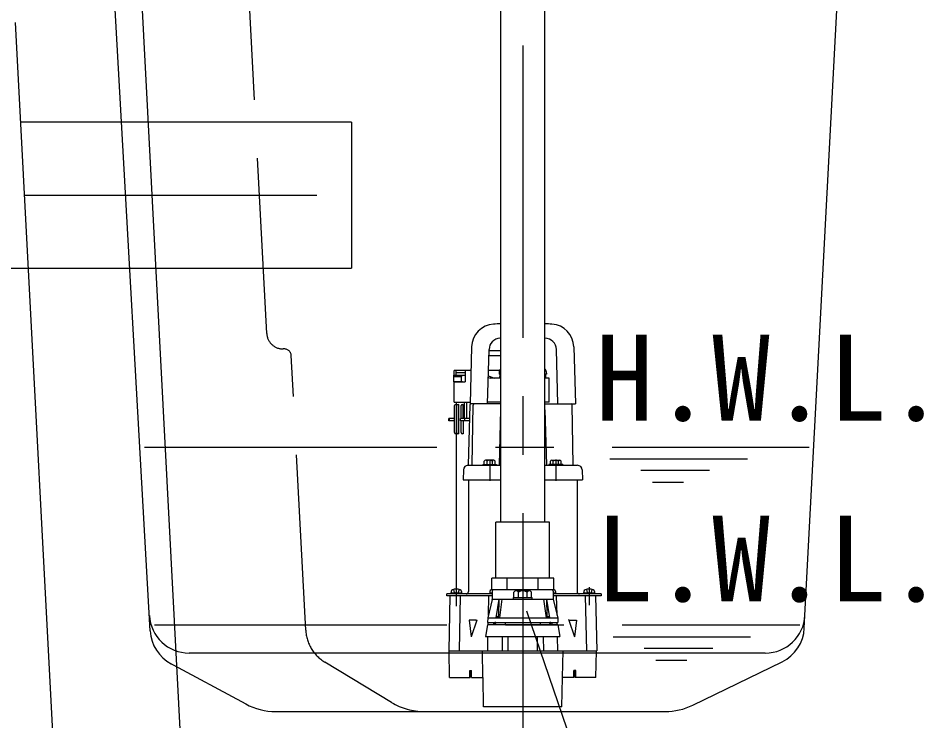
# Model space of a CAD drawing. Units: millimetres, scale not verified. Extents: x -14850 to 14850, y -10500 to 10500.
# Drawn here: x -4878 to -4104, y -4424 to -3824 of the extents above; entities that cross this region are included whole.
import ezdxf
from ezdxf.enums import TextEntityAlignment as Align

# ---------------------------------------------------------------- set-up
doc = ezdxf.new("R2010")
doc.units = ezdxf.units.MM
doc.header["$LTSCALE"] = 50
for name, pattern in [('CHAIN1', [8, 5, -1, 1, -1]), ('DASHED3', [4, 3, -1]), ('LONG_DASHED1', [7, 6, -1])]:
    doc.linetypes.add(name, pattern=pattern)
doc.layers.add('0-1_空気管', color=3, linetype='Continuous', lineweight=25)
doc.layers.add('0-2_躯体', color=3, linetype='Continuous', lineweight=25)
doc.styles.add('ＭＳ ゴシック', font='')
doc.styles.get('ＭＳ ゴシック').set_extended_font_data('MS Gothic')

msp = doc.modelspace()

# ---------------------------------------------------------------- linework, layer by layer
at = {"layer": '0-1_空気管', "linetype": 'CHAIN1'}
msp.add_line((-4872.91, -3974.94), (-4583.5, -3974.94), dxfattribs=at)
at = {"layer": '0-2_躯体', "linetype": 'CHAIN1'}
for p, q in [((-4446.85, -3446.95), (-4446.85, -4437.27)), ((-4770.26, -4190.44), (-4201.93, -4190.44)), ((-4372.31, -4200.44), (-4254.73, -4200.44)), ((-4287.02, -4210.44), (-4345.82, -4210.44)), ((-4335.88, -4220.44), (-4309.38, -4220.44)), ((-4761.69, -4342.44), (-4209.9, -4342.44)), ((-4369.55, -4352.44), (-4251.97, -4352.44)), ((-4284.26, -4362.44), (-4343.05, -4362.44)), ((-4333.12, -4372.44), (-4306.62, -4372.44))]:
    msp.add_line(p, q, dxfattribs=at)
at = {"layer": '0-2_躯体'}
for p, q in [((-4465.85, -3563.44), (-4465.85, -4254.44)), ((-4427.85, -4254.44), (-4427.85, -3563.44)), ((-4765.41, -4347.57), (-4803.96, -3663.44)), ((-4206.03, -4345.05), (-4170.31, -3663.44)), ((-4729, -4637.44), (-4779.13, -3680.84)), ((-4593.25, -3912.44), (-4876.18, -3912.44)), ((-4593.25, -3912.44), (-4593.25, -4037.44)), ((-5286.92, -4037.44), (-4593.25, -4037.44)), ((-4490.57, -4104.66), (-4491.85, -4153.44)), ((-4403.13, -4104.66), (-4401.85, -4153.44)), ((-4476.85, -4153.44), (-4475.63, -4106.92)), ((-4465.85, -4112.44), (-4475.77, -4112.44)), ((-4465.85, -4107.94), (-4475.66, -4107.94)), ((-4416.85, -4153.44), (-4418.07, -4106.92)), ((-4505.47, -4128.94), (-4505.47, -4124.94)), ((-4491.1, -4124.94), (-4505.47, -4124.94)), ((-4505.42, -4128.94), (-4505.42, -4124.94)), ((-4503.7, -4128.94), (-4503.7, -4124.94)), ((-4496.13, -4126.94), (-4503.7, -4126.94)), ((-4496.13, -4124.94), (-4496.13, -4134.44)), ((-4466.76, -4124.94), (-4476.1, -4124.94)), ((-4466.92, -4125.79), (-4467.04, -4127.94)), ((-4465.85, -4127.94), (-4467.04, -4127.94)), ((-4466.54, -4127.94), (-4466.54, -4129.94)), ((-4426.66, -4127.94), (-4427.85, -4127.94)), ((-4427.16, -4129.94), (-4427.16, -4127.94)), ((-4426.77, -4125.79), (-4426.66, -4127.94)), ((-4506.02, -4128.94), (-4506.02, -4134.44)), ((-4506.02, -4128.94), (-4496.13, -4128.94)), ((-4506.02, -4129.94), (-4499.26, -4129.94)), ((-4506.02, -4134.24), (-4499.26, -4134.24)), ((-4506.02, -4134.44), (-4496.13, -4134.44)), ((-4505.47, -4151.94), (-4505.47, -4134.44)), ((-4499.26, -4129.94), (-4498.26, -4128.94)), ((-4499.26, -4134.24), (-4499.26, -4129.94)), ((-4498.26, -4134.44), (-4499.26, -4134.24)), ((-4476.26, -4130.85), (-4474.83, -4131.44)), ((-4476.22, -4129.36), (-4471.2, -4131.44)), ((-4465.85, -4131.44), (-4474.83, -4131.44)), ((-4466.55, -4131.44), (-4466.55, -4129.94)), ((-4465.85, -4129.94), (-4466.55, -4129.94)), ((-4427.15, -4129.94), (-4427.85, -4129.94)), ((-4424.15, -4131.44), (-4427.85, -4131.44)), ((-4427.15, -4131.44), (-4427.15, -4129.94)), ((-4424.15, -4151.94), (-4424.15, -4131.44)), ((-4505.47, -4151.94), (-4491.81, -4151.94)), ((-4503.72, -4151.94), (-4503.72, -4311.84)), ((-4496.89, -4151.94), (-4496.89, -4165.94)), ((-4494.89, -4151.94), (-4494.89, -4165.94)), ((-4465.85, -4151.94), (-4476.81, -4151.94)), ((-4424.15, -4151.94), (-4427.85, -4151.94)), ((-4505.08, -4177.94), (-4505.08, -4154.94)), ((-4504.08, -4153.94), (-4503.72, -4153.94)), ((-4503.11, -4178.07), (-4503.11, -4154.94)), ((-4502.11, -4153.94), (-4501.36, -4153.94)), ((-4501.36, -4178.94), (-4501.36, -4153.94)), ((-4499.61, -4165.94), (-4499.61, -4154.94)), ((-4498.61, -4153.94), (-4497.86, -4153.94)), ((-4497.86, -4165.94), (-4497.86, -4153.94)), ((-4492.13, -4154.42), (-4493.47, -4205.65)), ((-4465.85, -4153.44), (-4491.85, -4153.44)), ((-4490.1, -4205.65), (-4489.18, -4154.42)), ((-4465.85, -4158.61), (-4467.08, -4205.65)), ((-4427.85, -4153.44), (-4401.85, -4153.44)), ((-4427.85, -4158.61), (-4426.62, -4205.65)), ((-4403.6, -4205.65), (-4404.51, -4154.42)), ((-4509.97, -4167.94), (-4509.97, -4165.94)), ((-4505.08, -4165.94), (-4509.97, -4165.94)), ((-4509.71, -4165.94), (-4509.71, -4167.94)), ((-4492.43, -4165.94), (-4500.14, -4165.94)), ((-4500.14, -4167.94), (-4500.14, -4165.94)), ((-4496.39, -4167.94), (-4496.39, -4165.94)), ((-4505.08, -4167.94), (-4509.97, -4167.94)), ((-4492.49, -4167.94), (-4500.14, -4167.94)), ((-4499.61, -4177.94), (-4499.61, -4167.94)), ((-4497.86, -4167.94), (-4497.86, -4178.94)), ((-4503.72, -4178.94), (-4504.08, -4178.94)), ((-4501.36, -4178.94), (-4502.23, -4178.94)), ((-4497.86, -4178.94), (-4498.61, -4178.94)), ((-4493.62, -4205.94), (-4465.85, -4205.94)), ((-4481.04, -4205.14), (-4481.04, -4205.94)), ((-4479.71, -4205.14), (-4479.71, -4202.26)), ((-4471.62, -4201.64), (-4478.55, -4201.64)), ((-4477.4, -4205.14), (-4477.4, -4202.26)), ((-4475.09, -4200.94), (-4475.09, -4219.08)), ((-4472.78, -4205.14), (-4472.78, -4202.26)), ((-4470.47, -4205.14), (-4470.47, -4202.26)), ((-4427.85, -4205.94), (-4400.07, -4205.94)), ((-4424.56, -4205.14), (-4424.56, -4205.94)), ((-4412.66, -4205.14), (-4424.56, -4205.14)), ((-4423.23, -4205.14), (-4423.23, -4202.26)), ((-4422.07, -4201.64), (-4415.14, -4201.64)), ((-4420.92, -4205.14), (-4420.92, -4202.26)), ((-4418.61, -4200.94), (-4418.61, -4219.08)), ((-4416.3, -4205.14), (-4416.3, -4202.26)), ((-4413.99, -4205.14), (-4413.99, -4202.26)), ((-4412.66, -4205.14), (-4412.66, -4205.94)), ((-4497.62, -4209.84), (-4497.85, -4218.44)), ((-4396.07, -4209.84), (-4395.85, -4218.44)), ((-4497.85, -4218.44), (-4465.85, -4218.44)), ((-4493.35, -4218.44), (-4493.35, -4313.94)), ((-4427.85, -4218.44), (-4395.85, -4218.44)), ((-4400.35, -4218.44), (-4400.35, -4313.94)), ((-4469.85, -4302.44), (-4469.85, -4254.44)), ((-4420.29, -4302.44), (-4473.41, -4302.44)), ((-4460.13, -4312.44), (-4460.13, -4302.44)), ((-4433.57, -4312.44), (-4433.57, -4302.44)), ((-4420.29, -4312.44), (-4420.29, -4302.44)), ((-4508.17, -4313.85), (-4508.17, -4315.14)), ((-4506.07, -4312.08), (-4505.37, -4314.69)), ((-4503.67, -4315.14), (-4505.37, -4314.69)), ((-4503.67, -4309.67), (-4503.67, -4326.22)), ((-4503.67, -4315.14), (-4501.96, -4314.69)), ((-4501.27, -4312.08), (-4501.96, -4314.69)), ((-4499.17, -4313.85), (-4499.17, -4315.14)), ((-4474.88, -4313.85), (-4474.88, -4315.14)), ((-4472.87, -4313.42), (-4472.99, -4320.33)), ((-4454.35, -4318.84), (-4454.35, -4314.35)), ((-4441.22, -4313.34), (-4452.48, -4313.34)), ((-4450.6, -4318.84), (-4450.6, -4314.35)), ((-4443.09, -4318.84), (-4443.09, -4314.35)), ((-4439.34, -4318.84), (-4439.34, -4314.35)), ((-4420.83, -4313.42), (-4420.71, -4320.33)), ((-4418.81, -4313.85), (-4418.81, -4315.14)), ((-4394.53, -4313.85), (-4394.53, -4315.14)), ((-4392.43, -4312.08), (-4391.73, -4314.69)), ((-4390.03, -4315.14), (-4391.73, -4314.69)), ((-4390.03, -4310.13), (-4390.03, -4325.62)), ((-4390.03, -4315.14), (-4388.33, -4314.69)), ((-4387.63, -4312.08), (-4388.33, -4314.69)), ((-4385.53, -4313.85), (-4385.53, -4315.14)), ((-4472.91, -4315.94), (-4511.89, -4315.94)), ((-4511.89, -4317.44), (-4511.89, -4315.94)), ((-4472.91, -4317.44), (-4511.89, -4317.44)), ((-4509.17, -4317.44), (-4510.17, -4364.44)), ((-4498.67, -4315.14), (-4508.67, -4315.14)), ((-4508.67, -4315.14), (-4508.67, -4315.94)), ((-4500.35, -4317.44), (-4501.35, -4364.44)), ((-4498.67, -4315.14), (-4498.67, -4315.94)), ((-4473.01, -4320.55), (-4476.75, -4336.21)), ((-4476.2, -4333.91), (-4475.87, -4317.44)), ((-4475.38, -4315.14), (-4475.38, -4315.94)), ((-4472.89, -4315.14), (-4475.38, -4315.14)), ((-4472.99, -4320.44), (-4420.71, -4320.44)), ((-4467.23, -4320.44), (-4469.79, -4336.32)), ((-4467.23, -4320.44), (-4467.47, -4334.46)), ((-4464.71, -4320.44), (-4466.76, -4336.32)), ((-4454.85, -4318.84), (-4438.85, -4318.84)), ((-4454.85, -4320.44), (-4454.85, -4318.84)), ((-4438.85, -4320.44), (-4438.85, -4318.84)), ((-4428.99, -4320.44), (-4426.93, -4336.32)), ((-4426.47, -4320.44), (-4423.9, -4336.32)), ((-4426.47, -4320.44), (-4426.22, -4334.46)), ((-4418.31, -4315.14), (-4420.8, -4315.14)), ((-4379.85, -4315.94), (-4420.79, -4315.94)), ((-4379.85, -4317.44), (-4420.79, -4317.44)), ((-4420.68, -4320.55), (-4416.94, -4336.21)), ((-4418.31, -4315.14), (-4418.31, -4315.94)), ((-4417.49, -4333.91), (-4417.83, -4317.44)), ((-4395.03, -4315.14), (-4395.03, -4315.94)), ((-4385.03, -4315.14), (-4395.03, -4315.14)), ((-4393.35, -4317.44), (-4392.35, -4364.44)), ((-4385.03, -4315.14), (-4385.03, -4315.94)), ((-4384.53, -4317.44), (-4383.53, -4364.44)), ((-4379.85, -4315.94), (-4379.85, -4317.44)), ((-4476.77, -4336.32), (-4416.93, -4336.32)), ((-4468.8, -4335.44), (-4466.65, -4335.44)), ((-4328.99, -4663.87), (-4443.34, -4330.72)), ((-4424.9, -4335.44), (-4427.05, -4335.44)), ((-4416.92, -4336.42), (-4416.85, -4340.44)), ((-4487.06, -4338.44), (-4492.77, -4338.44)), ((-4492.77, -4338.44), (-4491.04, -4352.44)), ((-4486.23, -4338.44), (-4491.04, -4352.44)), ((-4476.38, -4342.44), (-4476.34, -4340.44)), ((-4471.85, -4340.44), (-4471.85, -4342.44)), ((-4470.85, -4340.44), (-4470.85, -4340.94)), ((-4470.35, -4339.65), (-4470.35, -4342.66)), ((-4469.85, -4340.44), (-4423.85, -4340.44)), ((-4469.85, -4340.44), (-4469.85, -4340.94)), ((-4461.85, -4340.44), (-4461.85, -4342.44)), ((-4431.85, -4340.44), (-4431.85, -4342.44)), ((-4423.85, -4340.44), (-4423.85, -4340.94)), ((-4423.35, -4339.65), (-4423.35, -4342.66)), ((-4422.85, -4340.44), (-4416.85, -4340.44)), ((-4422.85, -4340.44), (-4422.85, -4340.94)), ((-4421.85, -4340.44), (-4421.85, -4342.44)), ((-4417.32, -4342.44), (-4417.36, -4340.44)), ((-4416.85, -4342.44), (-4415.1, -4352.21)), ((-4407.46, -4338.44), (-4402.65, -4352.44)), ((-4406.63, -4338.44), (-4400.92, -4338.44)), ((-4400.92, -4338.44), (-4402.65, -4352.44)), ((-4415.06, -4352.44), (-4478.63, -4352.44)), ((-4476.83, -4364.44), (-4476.58, -4352.44)), ((-4464.39, -4352.44), (-4464.47, -4364.44)), ((-4459.35, -4364.44), (-4459.35, -4352.44)), ((-4434.35, -4364.44), (-4434.35, -4352.44)), ((-4429.31, -4352.44), (-4429.22, -4364.44)), ((-4416.87, -4364.44), (-4417.12, -4352.44)), ((-4239.41, -4366.44), (-4732.21, -4366.44)), ((-4509.85, -4364.44), (-4383.53, -4364.44)), ((-4509.45, -4387.44), (-4509.85, -4364.44)), ((-4480.92, -4387.44), (-4481.32, -4364.44)), ((-4412.78, -4387.44), (-4412.38, -4364.44)), ((-4384.25, -4387.44), (-4383.85, -4364.44)), ((-4749.59, -4374.51), (-4683.74, -4409.98)), ((-4301.46, -4411), (-4225.11, -4373.85)), ((-4492.22, -4381.44), (-4490.64, -4381.44)), ((-4492.22, -4387.44), (-4492.22, -4381.44)), ((-4491.8, -4382.24), (-4491.8, -4381.44)), ((-4491.8, -4382.24), (-4490.64, -4382.24)), ((-4491.71, -4387.44), (-4491.71, -4382.24)), ((-4491.3, -4383.53), (-4491.3, -4382.24)), ((-4490.64, -4387.44), (-4490.64, -4381.44)), ((-4403.05, -4387.44), (-4403.05, -4381.44)), ((-4401.47, -4381.44), (-4403.05, -4381.44)), ((-4401.9, -4382.24), (-4403.05, -4382.24)), ((-4402.4, -4383.53), (-4402.4, -4382.24)), ((-4401.99, -4387.44), (-4401.99, -4382.24)), ((-4401.9, -4382.24), (-4401.9, -4381.44)), ((-4401.47, -4387.44), (-4401.47, -4381.44)), ((-4509.45, -4387.44), (-4491.71, -4387.44)), ((-4490.64, -4387.44), (-4480.76, -4387.44)), ((-4480.32, -4412.44), (-4480.76, -4387.44)), ((-4413.38, -4412.44), (-4412.94, -4387.44)), ((-4403.05, -4387.44), (-4412.94, -4387.44)), ((-4384.25, -4387.44), (-4401.99, -4387.44)), ((-4413.38, -4412.44), (-4480.32, -4412.44)), ((-4658.13, -4416.44), (-4325.09, -4416.44))]:
    msp.add_line(p, q, dxfattribs=at)
at = {"layer": '0-2_躯体', "linetype": 'DASHED3'}
for p, q in [((-4665.8, -4093.18), (-4687.81, -3673.13)), ((-4632.48, -4346.84), (-4644.78, -4112.13)), ((-4559.03, -4408.66), (-4616.11, -4374.16))]:
    msp.add_line(p, q, dxfattribs=at)
at = {"layer": '0-2_躯体', "linetype": 'LONG_DASHED1'}
msp.add_line((-4650.77, -4106.44), (-4651.82, -4106.44), dxfattribs=at)
at = {"layer": '0-2_躯体'}
for points in [[(-5225.4, -4622.82), (-4840.01, -4602.62), (-4880.64, -3827.44)], [(-4481.04, -4205.14), (-4469.14, -4205.14), (-4469.14, -4205.94)], [(-4423.85, -4302.44), (-4423.85, -4254.44), (-4469.85, -4254.44)], [(-4420.29, -4312.44), (-4473.41, -4312.44), (-4473.41, -4302.44)], [(-4476.78, -4336.42), (-4476.85, -4340.44), (-4470.85, -4340.44)], [(-4416.85, -4342.44), (-4476.85, -4342.44), (-4478.6, -4352.21)]]:
    msp.add_lwpolyline(points, dxfattribs=at)
for centre, radius, start, end in [((-4470.58, -4105.18), 20, 93.58022, 178.5), ((-4446.85, -4484.44), 400, 92.72256, 93.58022), ((-4446.85, -4484.44), 400, 86.41977, 87.27742), ((-4423.12, -4105.18), 20, 1.5, 86.41977), ((-4465.63, -4107.18), 10, 94.4892, 178.5), ((-4446.85, -4346.44), 250, 94.35866, 94.48918), ((-4428.06, -4107.18), 10, 1.5, 88.76869), ((-4463.93, -4125.94), 3, 129.80734, 177), ((-4429.77, -4125.94), 3, 3, 50.19275), ((-4504.08, -4154.94), 1, 90, 180), ((-4502.11, -4154.94), 1, 90, 180), ((-4498.61, -4154.94), 1, 90, 180), ((-4491.13, -4154.44), 1, 90, 178.49998), ((-4488.18, -4154.44), 1, 90, 178.97594), ((-4405.51, -4154.44), 1, 1.02405, 90), ((-4403.15, -4153.14), 0.3, 180, 270), ((-4504.08, -4177.94), 1, 180, 270), ((-4502.23, -4178.07), 0.875, 180, 270), ((-4498.61, -4177.94), 1, 180, 270), ((-4493.62, -4209.94), 4, 90, 178.5), ((-4493.77, -4205.65), 0.3, 271.99644, 358.5), ((-4490.4, -4205.64), 0.3, 270, 358.97594), ((-4478.55, -4203.03), 1.39, 33.62659, 146.37338), ((-4475.09, -4206.26), 4.62, 59.99989, 120.00006), ((-4471.62, -4203.03), 1.39, 33.62659, 146.37338), ((-4467.38, -4205.64), 0.3, 270, 358.5), ((-4426.32, -4205.64), 0.3, 181.49997, 270), ((-4422.07, -4203.03), 1.39, 33.6266, 146.3734), ((-4418.61, -4206.26), 4.62, 59.99992, 120.00008), ((-4415.14, -4203.03), 1.39, 33.6266, 146.3734), ((-4403.3, -4205.64), 0.3, 181.02405, 270), ((-4399.92, -4205.65), 0.3, 181.49997, 268.00354), ((-4400.07, -4209.94), 4, 1.5, 89.99998), ((-4506.57, -4313.85), 1.6, 106.19127, 179.99994), ((-4503.67, -4323.84), 12, 73.80858, 106.19127), ((-4500.77, -4313.85), 1.6, 0, 73.80858), ((-4495.35, -4313.94), 2, 270, 0), ((-4473.28, -4313.85), 1.6, 106.19127, 179.99994), ((-4471.87, -4313.44), 1, 90, 179), ((-4452.48, -4315.6), 2.25, 33.62593, 146.37404), ((-4446.85, -4320.85), 7.51, 59.99989, 120.00006), ((-4441.22, -4315.6), 2.25, 33.62593, 146.37404), ((-4421.83, -4313.44), 1, 0.99997, 90), ((-4420.41, -4313.85), 1.6, 0, 73.80858), ((-4398.35, -4313.94), 2, 180, 270), ((-4392.93, -4313.85), 1.6, 106.19127, 179.99994), ((-4390.03, -4323.84), 12, 73.80858, 106.19127), ((-4387.13, -4313.85), 1.6, 0, 73.80858), ((-4473.99, -4320.32), 1, 346.57716, 358.99998), ((-4419.71, -4320.32), 1, 180.99997, 193.42279), ((-4732.21, -4332.44), 34, 183.22513, 269.99998), ((-4487.06, -4337.44), 1, 270, 349.52032), ((-4475.78, -4336.44), 1, 166.57718, 179), ((-4468.8, -4336.44), 1, 166.57718, 172.74577), ((-4468.8, -4336.44), 1, 90, 168.63907), ((-4468.47, -4334.44), 1, 270, 359), ((-4425.22, -4334.44), 1, 180.99997, 270), ((-4424.9, -4336.44), 1, 11.36092, 89.99998), ((-4424.9, -4336.44), 1, 7.25421, 13.42281), ((-4417.92, -4336.44), 1, 0.99997, 13.42279), ((-4406.63, -4337.44), 1, 190.47964, 270), ((-4239.41, -4332.44), 34, 270, 357), ((-4470.35, -4340.94), 0.5, 180, 0), ((-4423.35, -4340.94), 0.5, 180, 0), ((-4239.98, -4343.28), 34, 295.9467, 356.99998), ((-4731.46, -4345.66), 34, 183.22513, 241.69037), ((-4489.7, -4383.53), 1.6, 179.99991, 233.867), ((-4404, -4383.53), 1.6, 306.13297, 0.00006), ((-4658.13, -4362.44), 54, 241.69038, 270), ((-4325.09, -4362.44), 54, 270, 295.9467)]:
    msp.add_arc(centre, radius, start, end, dxfattribs=at)
at = {"layer": '0-2_躯体', "linetype": 'DASHED3'}
for centre, radius, start, end in [((-4651.82, -4092.44), 14, 182.99998, 270), ((-4650.77, -4112.44), 6, 3, 90), ((-4598.52, -4345.06), 34, 182.99998, 238.85229)]:
    msp.add_arc(centre, radius, start, end, dxfattribs=at)
at = {"layer": '0-2_躯体', "linetype": 'LONG_DASHED1'}
msp.add_arc((-4531.1, -4362.44), 54, 238.85229, 270, dxfattribs=at)

# ---------------------------------------------------------------- texts
at = {"layer": '0-2_躯体', "color": 4, "style": 'ＭＳ ゴシック'}
for s, p in [('H.W.L.', (-4384.74, -4189.65)), ('L.W.L.', (-4384.74, -4344.25))]:
    msp.add_text(s, height=73.31, dxfattribs=at).set_placement(p, align=Align.BOTTOM_LEFT)

doc.saveas('drawing.dxf')
